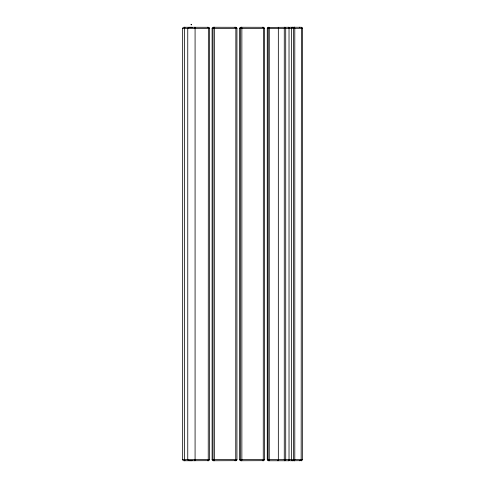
<?xml version="1.0" encoding="UTF-8"?>
<svg xmlns="http://www.w3.org/2000/svg" width="485" height="485" viewBox="0 0 485 485"><rect width="100%" height="100%" fill="white"/><g stroke="black" fill="none" stroke-linecap="round" stroke-linejoin="round"><path stroke-width="0.73" d="M191.072 24.268L191.217 24.759M191.235 24.365L191.223 24.929M184.9 460.586L184.518 459.544L184.518 28.463L184.9 27.421M191.623 460.586L191.581 460.75A1.206 1.2 -90 0 0 192.181 460.586M207.41 27.421L207.477 27.263A1.206 1.194 -90 0 1 208.071 27.421M268.411 27.421L288.581 27.263A1.206 0.994 90 0 1 289.442 27.863M268.169 28.136L268.041 459.544A1.206 1.194 -90 0 0 269.242 460.75L269.272 27.299A1.206 1.194 -90 0 0 268.041 28.463L268.181 28.288M195.079 460.75L195.079 27.263M278.329 460.75L278.329 27.263M208.598 460.659L208.241 460.75L208.356 27.863L208.277 27.299L183.845 27.263A1.206 1.2 -90 0 0 182.663 28.463L182.663 459.544A1.206 1.2 -90 0 0 183.863 460.75L208.683 460.659M236.104 460.659L235.746 460.75L235.862 27.863L235.783 27.299L213.309 27.263A1.206 1.194 -90 0 0 212.115 28.463L212.115 459.544A1.206 1.194 -90 0 0 213.309 460.75L236.189 460.659M263.622 460.659L263.264 460.75L263.379 27.863L263.3 27.299L240.827 27.263A1.206 1.194 -90 0 0 239.632 28.463L239.632 459.544A1.206 1.194 -90 0 0 240.827 460.75L263.707 460.659M294.462 459.871L294.795 459.544L294.795 28.463L294.619 27.299L294.177 27.354M301.549 460.659L301.167 460.75L301.397 28.154L301.167 27.263L289.951 27.263A1.206 0.928 -90 0 0 289.024 28.463L289.024 459.544A1.206 0.952 90 0 0 289.951 460.75L301.615 460.659M184.712 27.354L184.852 27.263A1.206 1.2 -90 0 0 184.251 27.421M268.253 27.354L268.478 27.263A1.206 1.194 -90 0 0 267.277 28.463L267.277 459.544A1.206 1.194 -90 0 0 268.478 460.75L288.581 460.75A1.206 0.994 -90 0 0 289.345 460.32M294.365 459.719L294.795 459.544L294.559 460.75A1.206 1.182 -90 0 1 293.376 459.544L293.376 28.463A1.206 1.182 -90 0 1 294.559 27.263L294.304 27.354M213.921 27.354L214.249 27.299L214.346 28.463L214.346 459.544L214.249 460.708L213.921 460.659M241.439 27.354L241.76 27.299L241.863 28.463L241.863 459.544L241.76 460.708L241.439 460.659M207.762 460.659L207.477 460.75A1.206 1.194 -90 0 0 208.071 460.586M268.114 27.354L268.478 27.263M213.806 27.354L214.212 27.263A1.206 1.194 -90 0 0 213.012 28.463L213.012 459.544A1.206 1.194 -90 0 0 214.212 460.75L214.085 460.659M241.324 27.354L241.73 27.263A1.206 1.194 -90 0 0 240.53 28.463L240.53 459.544A1.206 1.194 -90 0 0 241.73 460.75L241.603 460.659M189.677 27.263L187.962 27.924A0.873 0.861 -89.8 0 0 187.756 28.463L187.762 459.544A0.873 0.861 89.7 0 0 187.968 460.083L189.677 460.75M182.633 28.463L209.435 28.463L209.435 459.544A1.206 1.194 -90 0 1 208.241 460.75M212.115 28.463L236.935 28.463L236.941 459.544A1.206 1.194 -90 0 1 235.746 460.75M239.632 28.463L264.458 28.463L264.458 459.544A1.206 1.194 -90 0 1 263.264 460.75M267.277 28.463L302.367 28.463L302.343 459.544A1.206 1.182 -90 0 1 301.167 460.75M182.633 459.544L209.435 459.544M212.115 459.544L236.941 459.544M239.632 459.544L264.458 459.544M267.277 459.544L302.367 459.544M192.018 27.354L191.623 27.421M264.458 28.463A1.206 1.194 -90 0 0 263.264 27.263L263.622 27.354M236.941 28.463A1.206 1.194 -90 0 0 235.746 27.263L236.104 27.354M191.927 27.354L191.599 27.305A1.206 1.2 -90 0 1 192.181 27.421M208.241 27.263L208.277 27.299A1.206 1.194 -90 0 1 209.435 28.463L209.381 28.136M277.572 460.75L277.475 460.398M209.362 28.039L209.435 28.463M302.288 28.039L302.343 28.463A1.206 1.182 -90 0 0 301.167 27.263M302.319 28.136L302.343 28.463M292.734 27.263A1.206 1.182 -90 0 0 291.552 28.463L291.552 459.544A1.206 1.182 -90 0 0 292.734 460.75M294.698 460.465A1.206 0.867 90 0 1 294.14 460.75A1.206 0.952 -90 0 1 293.528 460.465M300.173 460.398A1.206 1.182 -90 0 1 299.342 460.75M299.342 27.263A1.206 1.182 -90 0 1 299.791 27.354M294.571 27.421A1.206 0.867 90 0 0 294.14 27.263A1.206 0.952 90 0 0 293.661 27.421M190.623 460.75A1.376 1.237 90 0 0 191.132 460.629A1.2 1.079 90 0 0 191.296 460.52M184.852 460.75A1.206 1.2 -90 0 1 184.251 460.586M190.623 27.263A1.376 1.237 90 0 1 191.132 27.384M208.32 27.615A1.206 1.194 -90 0 1 208.514 27.863M194.521 27.384A1.376 0.649 -90 0 1 194.788 27.263M194.788 460.75A1.376 0.649 -90 0 1 194.521 460.629A1.249 0.588 -90 0 1 194.43 460.526M262.361 27.263A1.206 1.194 -90 0 1 262.821 27.354M263.209 460.398A1.206 1.194 -90 0 1 262.361 460.75M234.849 27.263A1.206 1.194 -90 0 1 235.304 27.354M235.692 460.398A1.206 1.194 -90 0 1 234.849 460.75M288.581 27.263A1.206 0.527 90 0 1 289.042 27.863M288.921 460.465A1.206 0.527 90 0 1 288.581 460.75M285.707 459.544L285.707 28.463A1.206 0.994 -90 0 0 284.713 27.263A1.206 0.443 90 0 0 284.271 28.463L284.271 459.544A1.206 0.443 -90 0 0 284.713 460.75A1.206 0.994 90 0 0 285.707 459.544"/></g></svg>
